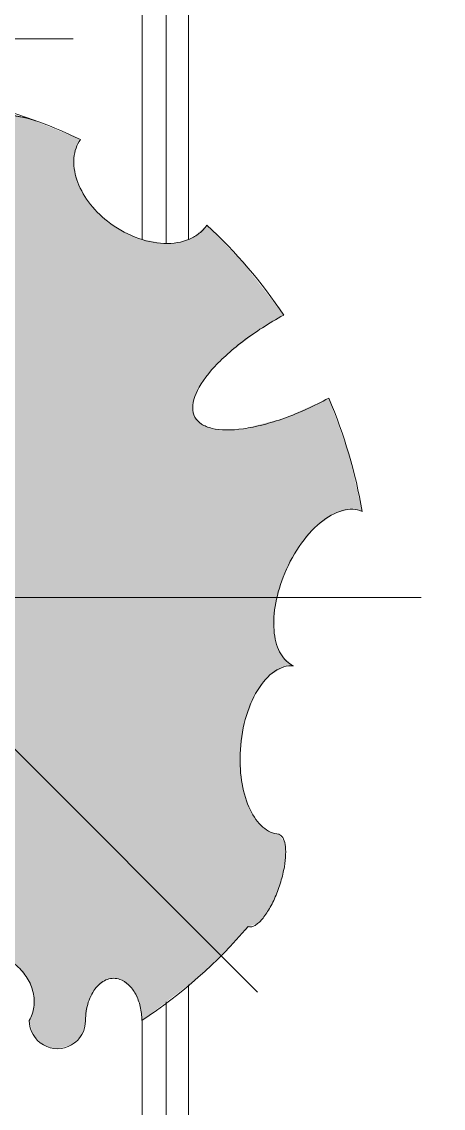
# Model space of a CAD drawing. Header units: inches. Extents: x 46946 to 48441, y 40324 to 42003.
# Drawn here: x 47846.7 to 47855.77, y 40382.44 to 40405.78 of the extents above; entities that cross this region are included whole.
import ezdxf

# ---------------------------------------------------------------- set-up
doc = ezdxf.new("R2010")
doc.units = ezdxf.units.IN
doc.header["$MEASUREMENT"] = 0
for name, color, linetype, lineweight in [('8_ TYPICAL FLOOR PLAN__6th _ 10th__dwg _3_', 8, 'Continuous', 9), ('A-DETL-GENF', 92, 'Continuous', 9), ('I-FURN', 30, 'Continuous', 9), ('THIN', 7, 'Continuous', 9)]:
    doc.layers.add(name, color=color, linetype=linetype, lineweight=lineweight)

# ---------------------------------------------------------------- blocks, each defined once
blk = doc.blocks.new('8_ TYPICAL FLOOR PLAN__6th _ 10th__dwg _3_-696755-Level 06 - Furniture')
at = {"layer": 'THIN'}
blk.add_arc((15199.025, -29838.694), 2598.425, 283.685027, 291.912914, dxfattribs=at)
blk = doc.blocks.new('PLANTER_ROOM DIVIDING_SHORT 2_ D - 6_-V160-Level 06 - Furniture')
at = {"layer": 'A-DETL-GENF'}
h = blk.add_hatch(color=256, dxfattribs=at)
h.paths.add_polyline_path([(45.401, -9.861), (44.669, -7.501), (44.207, -7.928), (43.536, -8.658), (44.163, -9.274), (44.207, -9.733), (44.735, -9.705), (45.268, -9.778), (45.28, -9.785)])
h.paths.add_polyline_path([(57.697, -4.82), (57.616, -4.518), (57.395, -4.296), (57.092, -4.215), (56.698, -4.155), (56.383, -3.987), (56.207, -3.745), (56.185, -3.61), (56.207, -3.475), (56.383, -3.233), (56.698, -3.065), (57.088, -3), (56.163, -1.791), (55.061, -0.678), (55.009, -0.515), (54.838, -0.358), (54.436, -0.135), (53.949, 0.027), (53.494, 0.088), (53.255, 0.06), (53.085, -0.072), (53.042, -0.237), (52.936, -0.403), (52.712, -0.588), (52.483, -0.708), (52.01, -0.849), (51.362, -0.891), (50.703, -0.8), (50.122, -0.588), (49.698, -0.282), (49.507, 0.027), (49.485, 0.104), (49.472, 0.257), (49.272, 0.027), (49.09, -0.072), (48.869, -0.135), (48.725, -0.157), (48.195, -0.138), (47.569, 0.033), (46.976, 0.333), (46.496, 0.723), (46.194, 1.15), (46.118, 1.445), (46.111, 1.556), (46.156, 1.733), (44.917, 1.445), (43.721, 1.015), (44.15, 0.062), (44.378, -0.819), (44.404, -1.19), (44.37, -1.495), (44.276, -1.722), (44.114, -1.865), (43.928, -1.911), (43.687, -1.865), (43.413, -1.728), (43.116, -1.504), (42.808, -1.201), (42.207, -0.411), (41.936, 0.047), (40.808, -0.832), (40.003, -1.607), (40.236, -1.865), (40.311, -2), (40.38, -2.24), (40.397, -2.529), (40.307, -3), (40.261, -3.151), (40.114, -3.457), (39.921, -3.741), (39.692, -3.991), (39.437, -4.197), (39.166, -4.349), (38.824, -4.447), (38.625, -4.467), (38.375, -4.426), (38.153, -4.349), (37.765, -5.308), (37.648, -5.782), (37.641, -6.361), (37.765, -6.919), (38.015, -7.424), (38.375, -7.847), (38.827, -8.133), (38.861, -8.133), (39.15, -8.283), (39.471, -8.366), (39.693, -8.37), (40.302, -8.261), (40.559, -8.161), (40.805, -8.161), (40.989, -8.071), (41.522, -7.621), (41.836, -7.203), (42.047, -6.797), (42.312, -7.019), (42.892, -7.246), (43.603, -7.436), (44.673, -7.492), (45.437, -9.973), (45.343, -10.142), (45.052, -10.435), (45.092, -10.488), (44.767, -10.548), (44.204, -10.833), (44.245, -11.299), (44.383, -11.47), (44.356, -11.831), (45.22, -12.154), (45.227, -12.083), (45.22, -11.811), (45.244, -11.866), (45.28, -12.241), (46.313, -12.772), (46.755, -13.066), (46.828, -13.206), (46.78, -13.299), (46.575, -13.482), (46.087, -13.763), (45.544, -13.97), (45.226, -14.051), (45.203, -14.136), (45.507, -14.307), (46.109, -14.494), (46.91, -14.645), (46.94, -14.649), (47.966, -14.738), (48.922, -14.719), (48.736, -14.274), (48.725, -14.095), (49.112, -13.767), (49.303, -13.415), (48.647, -13.36), (48.691, -13.066), (48.778, -12.737), (49.477, -12.559), (49.683, -12.274), (49.91, -11.649), (50.139, -11.224), (50.399, -10.917), (50.638, -10.786), (50.753, -10.789), (50.808, -11.348), (50.997, -11.113), (51.14, -10.886), (54.202, -11.649), (54.676, -10.692), (54.467, -11.77), (55.478, -12.202), (55.276, -9.205), (56.6, -8.67), (56.398, -8.475), (56.104, -8.071), (55.972, -7.774), (55.844, -7.301), (55.618, -6.559), (55.664, -6.167), (55.679, -6.104), (55.777, -5.888), (55.914, -5.696), (56.207, -5.459), (56.473, -5.347), (56.526, -5.338), (56.868, -5.342), (57.042, -5.404), (57.092, -5.425), (57.395, -5.344), (57.616, -5.123), (57.677, -4.977)])
h.paths.add_polyline_path([(44.219, -7.53), (44.45, -7.498), (44.263, -7.521)])
h.paths.add_polyline_path([(44.086, -7.518), (44.278, -7.518), (44.135, -7.512)])
h.paths.add_polyline_path([(44.585, -7.454), (43.847, -7.483), (44.215, -7.501), (44.581, -7.455)])
for p, q in [((48, -9), (48, 3)), ((48, -9), (56.485, -0.515)), ((36, -16.483), (36, -4.483))]:
    blk.add_line(p, q, dxfattribs=at)
for centre, radius, start, end in [((48, -9), 10.891, 99.7488, 113.1351), ((48, -9), 10.891, 123.8318, 137.2469), ((48, -9), 10.891, 33.3994, 49.4954), ((48, -9), 10.891, 154.5842, 159.67), ((57.092, -4.82), 0.605, 270, 90), ((48, -9), 10.891, 159.67, 181.8334), ((40.037, -6.05), 2.399, 159.67, 255.6736)]:
    blk.add_arc(centre, radius, start, end, dxfattribs=at)
for points, knots in [([(49.472, 0.257), (49.447, 0.201), (49.38, 0.1), (49.172, -0.065), (48.792, -0.182), (48.204, -0.164), (47.536, 0.018), (46.882, 0.36), (46.36, 0.824), (46.132, 1.235), (46.097, 1.537), (46.128, 1.67), (46.156, 1.733)], [0, 0, 0, 0, 0.058824, 0.117647, 0.235294, 0.352941, 0.470588, 0.602941, 0.735294, 0.867647, 0.933824, 1, 1, 1, 1]), ([(43.721, 1.015), (43.807, 0.856), (43.964, 0.54), (44.159, 0.059), (44.301, -0.402), (44.417, -0.97), (44.411, -1.432), (44.286, -1.736), (44.136, -1.878), (43.935, -1.926), (43.612, -1.866), (43.221, -1.618), (42.808, -1.212), (42.499, -0.841), (42.202, -0.416), (42.023, -0.112), (41.936, 0.047)], [0, 0, 0, 0, 0.0625, 0.125, 0.1875, 0.25, 0.375, 0.4375, 0.5, 0.5625, 0.625, 0.75, 0.8125, 0.875, 0.9375, 1, 1, 1, 1]), ([(53.089, -0.059), (53.083, -0.12), (53.052, -0.238), (52.909, -0.461), (52.589, -0.696), (52.027, -0.87), (51.336, -0.916), (50.606, -0.805), (49.961, -0.536), (49.612, -0.222), (49.481, 0.051), (49.466, 0.188), (49.472, 0.257)], [0, 0, 0, 0, 0.058824, 0.117647, 0.235294, 0.352941, 0.470588, 0.602941, 0.735294, 0.867647, 0.933824, 1, 1, 1, 1]), ([(55.074, -0.719), (55.08, -0.7), (55.084, -0.659), (55.062, -0.59), (55.013, -0.515), (54.939, -0.437), (54.841, -0.358), (54.684, -0.254), (54.443, -0.13), (54.114, -0.011), (53.699, 0.088), (53.353, 0.1), (53.15, 0.031), (53.1, -0.026), (53.089, -0.059)], [0, 0, 0, 0, 0.052632, 0.105263, 0.157895, 0.210526, 0.263158, 0.315789, 0.421053, 0.526316, 0.631579, 0.815789, 0.907895, 1, 1, 1, 1]), ([(40.003, -1.607), (40.069, -1.652), (40.186, -1.76), (40.358, -2.048), (40.436, -2.516), (40.296, -3.156), (39.961, -3.738), (39.512, -4.177), (39.027, -4.434), (38.629, -4.487), (38.346, -4.427), (38.222, -4.365), (38.163, -4.326)], [0, 0, 0, 0, 0.066667, 0.133333, 0.266667, 0.4, 0.533333, 0.65, 0.766667, 0.883333, 0.941667, 1, 1, 1, 1]), ([(57.092, -4.215), (57.023, -4.215), (56.889, -4.205), (56.63, -4.145), (56.358, -4), (56.207, -3.791), (56.177, -3.61), (56.204, -3.452), (56.309, -3.282), (56.515, -3.128), (56.788, -3.028), (56.989, -3.005), (57.092, -3.005)], [0, 0, 0, 0, 0.071429, 0.142857, 0.285714, 0.428571, 0.5, 0.571429, 0.678571, 0.785714, 0.892857, 1, 1, 1, 1]), ([(37.788, -5.216), (37.719, -5.403), (37.65, -5.684), (37.622, -6.073), (37.639, -6.459), (37.744, -6.928), (38.08, -7.609), (38.64, -8.12), (39.245, -8.344), (39.607, -8.402), (39.849, -8.411), (40.055, -8.396), (40.287, -8.362), (40.566, -8.286), (40.839, -8.165), (41.042, -8.046), (41.19, -7.944), (41.33, -7.831), (41.504, -7.668), (41.784, -7.343), (41.956, -7.025), (42.043, -6.793)], [0, 0, 0, 0, 0.076923, 0.115385, 0.153846, 0.230769, 0.307692, 0.461538, 0.538462, 0.576923, 0.615385, 0.639423, 0.663462, 0.711538, 0.759615, 0.783654, 0.807692, 0.831731, 0.855769, 0.903846, 1, 1, 1, 1]), ([(56.033, -7.259), (55.974, -7.224), (55.866, -7.142), (55.738, -6.977), (55.651, -6.78), (55.596, -6.488), (55.648, -6.096), (55.872, -5.709), (56.172, -5.453), (56.485, -5.323), (56.808, -5.308), (57.002, -5.374), (57.092, -5.425)], [0, 0, 0, 0, 0.071429, 0.142857, 0.214286, 0.285714, 0.428571, 0.571429, 0.678571, 0.785714, 0.892857, 1, 1, 1, 1])]:
    blk.add_open_spline(points, degree=3, knots=knots, dxfattribs=at)
at = {"layer": 'I-FURN'}
for p, q in [((40.311, -2), (27.007, -2)), ((71.503, -2), (56.323, -2)), ((26.411, -2.483), (40.394, -2.483)), ((56.693, -2.483), (71, -2.483)), ((40.307, -3), (26.309, -3)), ((70.503, -3), (57.088, -3))]:
    blk.add_line(p, q, dxfattribs=at)

msp = doc.modelspace()

# ---------------------------------------------------------------- block references
at = {"layer": '8_ TYPICAL FLOOR PLAN__6th _ 10th__dwg _3_', "color": 7}
msp.add_blockref('8_ TYPICAL FLOOR PLAN__6th _ 10th__dwg _3_-696755-Level 06 - Furniture', (32036.537, 72735.541), dxfattribs=at)
at = {"layer": 'I-FURN', "rotation": 269.9999999999983}
msp.add_blockref('PLANTER_ROOM DIVIDING_SHORT 2_ D - 6_-V160-Level 06 - Furniture', (47852.289, 40441.413), dxfattribs=at)

doc.saveas('drawing.dxf')
